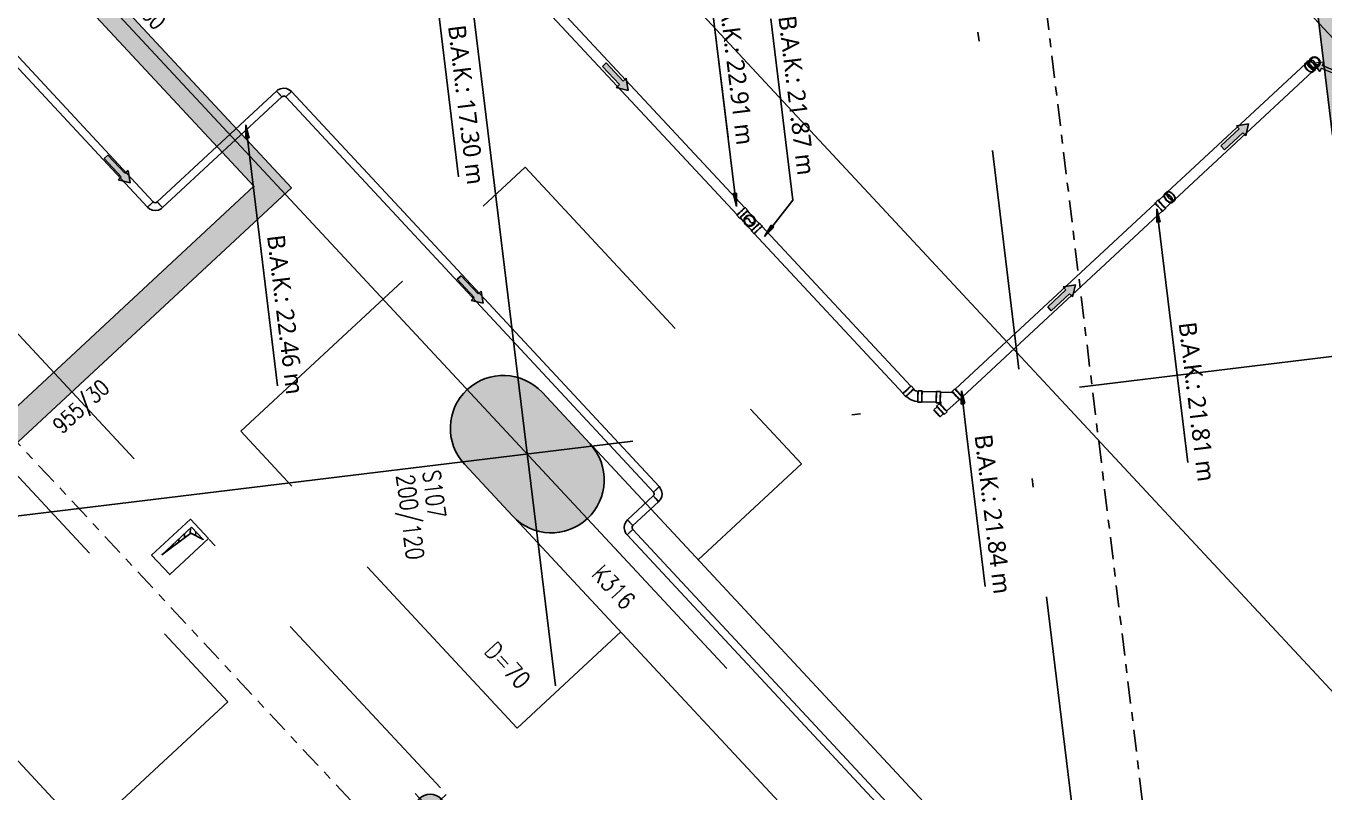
# Model space of a CAD drawing. Header units: millimetres. Extents: x 400382 to 401276, y 4543898 to 4544126.
# Drawn here: x 400468.57 to 400483.28, y 4544028.54 to 4544037.23 of the extents above; entities that cross this region are included whole.
import ezdxf
from ezdxf.enums import TextEntityAlignment as Align

# ---------------------------------------------------------------- set-up
doc = ezdxf.new("R2010")
doc.units = ezdxf.units.MM
for name, pattern in [('AKS', [3, 2.5, -0.25, 0, -0.25]), ('CENTER', [2, 1.25, -0.25, 0.25, -0.25]), ('CONTINU', [0]), ('DASHDOT2', [0.5, 0.25, -0.125, 0, -0.125]), ('HIDDEN', [0.375, 0.25, -0.125])]:
    doc.linetypes.add(name, pattern=pattern)
doc.layers.add('A-DETL', color=90, linetype='Continuous', lineweight=15)
doc.layers.add('A-DETL-GENF', color=92, linetype='Continuous', lineweight=9)
for name, color, linetype in [('aks prota', 2, 'AKS'), ('bosluk prota', 2, 'Continuous'), ('bosluk tarama prota', 8, 'Continuous'), ('kiriş prota', 6, 'Continuous'), ('kolon prota', 1, 'Continuous'), ('kolon tarama prota', 252, 'Continuous'), ('lkolon prota', 4, 'Continuous'), ('lperde prota', 4, 'Continuous'), ('merdiven prota', 2, 'Continuous'), ('perde prota', 1, 'Continuous'), ('PRT-AL-TUNEL_EKSENI', 14, 'DASHDOT2'), ('skesit prota', 7, 'Continuous'), ('st-s_level (kot)', 6, 'Continuous'), ('st-s_levelmark (kot işareti)', 4, 'Continuous'), ('TARAMA', 8, 'Continuous'), ('temel prota', 6, 'Continuous'), ('tkolon prota', 6, 'Continuous')]:
    doc.layers.add(name, color=color, linetype=linetype)
doc.styles.add('OLCU', font='romanstw.shx')
doc.styles.add('Segoe UI Light_1', font='', dxfattribs={"height": 200})
doc.styles.add('TKIRIS', font='romanstw.shx')
doc.styles.add('tkolon', font='romanstw.shx')
doc.styles.get('Segoe UI Light_1').set_extended_font_data('Segoe UI Light')

# ---------------------------------------------------------------- blocks, each defined once
blk = doc.blocks.new('Flow Direction - Flow Direction _25mm_-1035271-_17_70 m  ARA KAT')
at = {"layer": 'TARAMA'}
blk.add_hatch(color=256, dxfattribs=at).paths.add_polyline_path([(0, 0), (-117, -78), (-117, -30), (-400, -30), (-400, 30), (-117, 30), (-117, 78)], flags=0)
for p, q in [((-117, 30), (-400, 30)), ((-400, 30), (-400, -30)), ((-117, 30), (-400, 30)), ((-400, 30), (-400, -30)), ((0, 0), (-117, 78)), ((-117, 78), (-117, 30)), ((-117, 78), (0, 0)), ((-117, 30), (-117, 78)), ((-117, -78), (0, 0)), ((-117, -78), (0, 0)), ((-400, -30), (-117, -30)), ((-117, -30), (-400, -30)), ((-117, -30), (-117, -78)), ((-117, -30), (-117, -78))]:
    blk.add_line(p, q, dxfattribs=at)
blk = doc.blocks.new('Riser Direction1 - Flow Direction _25mm_ 2-2155046-_17_70 m  ARA KAT')
at = {"layer": 'A-DETL-GENF'}
blk.add_hatch(color=256, dxfattribs=at).paths.add_polyline_path([(0, 0), (118, 0), (96, -38), (355, -188), (340, -214), (81, -64), (59, -102)], flags=0)
for p, q in [((0, 0), (59, -102)), ((118, 0), (0, 0)), ((118, 0), (0, 0)), ((59, -102), (0, 0)), ((59, -102), (81, -64)), ((81, -64), (59, -102)), ((81, -64), (340, -214)), ((81, -64), (340, -214)), ((96, -38), (118, 0)), ((96, -38), (118, 0)), ((355, -188), (96, -38)), ((96, -38), (355, -188)), ((340, -214), (355, -188)), ((340, -214), (355, -188))]:
    blk.add_line(p, q, dxfattribs=at)
blk = doc.blocks.new('17.60 mekanik')
at = {"layer": 'kolon tarama prota'}
for points in [[(141273.4, 63373.5), (141284.4, 63363.1), (141286.7, 63366.3)], [(141273.4, 63070.6), (141284.4, 63060.2), (141286.7, 63063.4)], [(140946.8, 63026.2), (140935.9, 63036.6), (140933.5, 63033.4)], [(140993.3, 63026.2), (140992.9, 63041.3), (140989, 63040.7)], [(140500.2, 62682.1), (140511.2, 62671.6), (140513.5, 62674.8)]]:
    blk.add_hatch(color=256, dxfattribs=at).paths.add_polyline_path(points, flags=0)
for p, q in [((141267.2, 63615.9), (141267.2, 63615.9)), ((141279.7, 63618.6), (141279.7, 63618.6)), ((141267, 63612.7), (141267, 63608.9)), ((141267.5, 63608.9), (141267.5, 63395)), ((141279.3, 63395), (141279.3, 63608.9)), ((141279.8, 63608.9), (141279.8, 63612.7)), ((141267, 63395), (141267, 63391.2)), ((141279.8, 63391.2), (141279.8, 63395)), ((141267, 63380.9), (141267, 63376.4)), ((141279.8, 63376.4), (141279.8, 63380.9)), ((141267.5, 63376.4), (141267.5, 63066.7)), ((141273.4, 63373.5), (141284.4, 63363.1)), ((141286.7, 63366.3), (141273.4, 63373.5)), ((141273.4, 63373.5), (141507.9, 63203.2)), ((141279.3, 63066.7), (141279.3, 63376.4)), ((141284.4, 63363.1), (141286.7, 63366.3)), ((141507.9, 63203.2), (141379.2, 63296.6)), ((140985.1, 63077.9), (140817.3, 63199.9)), ((140746.6, 63171.7), (140882.9, 63072.6)), ((140946.8, 63026.2), (140746.6, 63171.7)), ((140993.3, 63026.2), (140985.1, 63077.9)), ((141267.7, 63061.3), (141258.5, 63052.1)), ((141267, 63066.7), (141267, 63062.3)), ((141267.7, 63062.3), (141267.7, 63061.3)), ((141269.4, 63062.9), (141268.7, 63062.3)), ((141270, 63062.3), (141270, 63062.3)), ((141273.4, 63070.6), (141284.4, 63060.2)), ((141286.7, 63063.4), (141273.4, 63070.6)), ((141273.4, 63070.6), (141313, 63041.8)), ((141279.1, 63042.5), (141279.1, 63062.3)), ((141279.8, 63062.3), (141279.8, 63066.7)), ((141284.4, 63060.2), (141286.7, 63063.4)), ((141255.3, 63049.1), (141243.6, 63037.4)), ((141258.1, 63052.6), (141254.9, 63049.4)), ((141263.9, 63040.4), (141267.1, 63043.6)), ((141266.6, 63044), (141267.7, 63045.1)), ((141267, 63042.5), (141267, 63038.1)), ((141267.7, 63045.1), (141267.7, 63042.5)), ((141279.8, 63038.1), (141279.8, 63042.5)), ((141313, 63041.8), (141454.6, 62939)), ((140954.3, 63032.1), (140579.1, 63032.1)), ((140935.9, 63036.6), (140933.5, 63033.4)), ((140933.5, 63033.4), (140946.8, 63026.2)), ((140946.8, 63026.2), (140935.9, 63036.6)), ((140958.8, 63032.6), (140954.3, 63032.6)), ((140982.9, 63032.6), (140978.5, 63032.6)), ((141230.7, 63032.1), (140982.9, 63032.1)), ((140992.9, 63041.3), (140989, 63040.7)), ((140989, 63040.7), (140993.3, 63026.2)), ((140993.3, 63026.2), (140992.9, 63041.3)), ((141235.2, 63032.6), (141230.7, 63032.6)), ((141243.3, 63037.8), (141240.1, 63034.6)), ((141249.2, 63025.6), (141252.3, 63028.8)), ((141252, 63029.1), (141263.6, 63040.7)), ((141268.2, 63038.1), (141268.2, 63032.9)), ((141278.7, 63032.9), (141278.7, 63038.1)), ((140579.1, 63020.3), (140954.3, 63020.3)), ((140954.3, 63019.8), (140958.8, 63019.8)), ((140978.5, 63019.8), (140982.9, 63019.8)), ((140982.9, 63020.3), (141230.7, 63020.3)), ((141230.7, 63019.8), (141235.2, 63019.8)), ((140559.6, 62926), (140707.7, 62818.4)), ((140495.8, 62733.6), (140495.8, 62548.9)), ((140495.8, 62733.6), (140500.2, 62733.6)), ((140500.2, 62733.6), (140495.8, 62733.6)), ((140495.8, 62733.6), (140504.6, 62733.6)), ((140504.6, 62733.6), (140495.8, 62733.6)), ((140500.2, 62733.6), (140504.6, 62733.6)), ((140504.6, 62733.6), (140500.2, 62733.6)), ((140504.6, 62548.9), (140504.6, 62733.6)), ((141119.9, 62745.7), (140507.8, 62745.7)), ((140507.8, 62745.7), (140507.8, 62741.2)), ((140507.8, 62741.2), (140507.8, 62745.7)), ((140507.8, 62745.7), (140507.8, 62736.8)), ((140507.8, 62736.8), (140507.8, 62745.7)), ((140507.8, 62741.2), (140507.8, 62736.8)), ((140507.8, 62736.8), (140507.8, 62741.2)), ((140507.8, 62736.8), (141119.9, 62736.8)), ((141119.9, 62745.7), (141119.9, 62741.2)), ((141119.9, 62741.2), (141119.9, 62745.7)), ((141119.9, 62745.7), (141119.9, 62736.8)), ((141119.9, 62736.8), (141119.9, 62745.7)), ((141119.9, 62741.2), (141119.9, 62736.8)), ((141119.9, 62736.8), (141119.9, 62741.2)), ((141123, 62733.6), (141123, 62693.8)), ((141127.5, 62733.6), (141123, 62733.6)), ((141123, 62733.6), (141127.5, 62733.6)), ((141131.9, 62733.6), (141123, 62733.6)), ((141123, 62733.6), (141131.9, 62733.6)), ((141131.9, 62733.6), (141127.5, 62733.6)), ((141127.5, 62733.6), (141131.9, 62733.6)), ((141131.9, 62693.8), (141131.9, 62733.6)), ((141127.5, 62693.8), (141123, 62693.8)), ((141123, 62693.8), (141127.5, 62693.8)), ((141123, 62693.8), (141131.9, 62693.8)), ((141131.9, 62693.8), (141123, 62693.8)), ((141131.9, 62693.8), (141127.5, 62693.8)), ((141127.5, 62693.8), (141131.9, 62693.8)), ((141609.9, 62690.7), (141135.1, 62690.7)), ((141135.1, 62690.7), (141135.1, 62686.2)), ((141135.1, 62686.2), (141135.1, 62690.7)), ((141135.1, 62681.8), (141135.1, 62690.7)), ((141135.1, 62690.7), (141135.1, 62681.8)), ((140500.2, 62682.1), (140511.2, 62671.6)), ((140513.5, 62674.8), (140500.2, 62682.1)), ((140500.2, 62682.1), (140741.5, 62506.7)), ((140511.2, 62671.6), (140513.5, 62674.8)), ((141135.1, 62686.2), (141135.1, 62681.8)), ((141135.1, 62681.8), (141135.1, 62686.2)), ((141135.1, 62681.8), (141609.9, 62681.8)), ((140741.5, 62506.7), (140606.9, 62604.5)), ((140492.6, 62545.7), (139173.1, 62545.7)), ((140492.6, 62541.3), (140492.6, 62545.7)), ((140492.6, 62545.7), (140492.6, 62541.3)), ((140492.6, 62536.8), (140492.6, 62545.7)), ((140492.6, 62545.7), (140492.6, 62536.8)), ((140495.8, 62548.9), (140500.2, 62548.9)), ((140500.2, 62548.9), (140495.8, 62548.9)), ((140504.6, 62548.9), (140495.8, 62548.9)), ((140495.8, 62548.9), (140504.6, 62548.9)), ((140500.2, 62548.9), (140504.6, 62548.9)), ((140504.6, 62548.9), (140500.2, 62548.9)), ((139173.1, 62536.8), (140492.6, 62536.8)), ((140492.6, 62536.8), (140492.6, 62541.3)), ((140492.6, 62541.3), (140492.6, 62536.8))]:
    blk.add_line(p, q, dxfattribs=at)
at = {"layer": 'kolon tarama prota', "flags": 128}
for points in [[(141267.7, 63617.3), (141267.7, 63616.8), (141267.7, 63615.4), (141267.7, 63613.3), (141267.7, 63612.7)], [(141279.1, 63612.7), (141279.1, 63615), (141279.1, 63616.6), (141279.1, 63617.2), (141279.1, 63617.3)], [(141267.7, 63391.2), (141267.7, 63387.2), (141267.7, 63382.8), (141267.7, 63380.9)], [(141279.1, 63380.9), (141279.1, 63385.3), (141279.1, 63389.5), (141279.1, 63391.2)], [(140968.6, 63031.9), (140968.1, 63031.9), (140966.8, 63031.9), (140964.6, 63031.9), (140961.9, 63031.9), (140958.9, 63031.9), (140958.8, 63031.9)], [(140962.9, 63026.2), (140963.4, 63028.5), (140964.7, 63030.4), (140966.7, 63031.6), (140968.6, 63031.9)], [(140968.6, 63031.9), (140969.1, 63031.9), (140970.5, 63031.9), (140972.6, 63031.9), (140975.3, 63031.9), (140978.3, 63031.9), (140978.5, 63031.9)], [(140968.6, 63031.9), (140970.9, 63031.4), (140972.8, 63030.1), (140974, 63028.1), (140974.3, 63026.2)], [(141238.1, 63032.5), (141235.5, 63031.9), (141235.2, 63031.9)], [(141240.6, 63034.2), (141238.4, 63032.6), (141238.1, 63032.5)], [(140958.8, 63020.5), (140961.8, 63020.5), (140964.5, 63020.5), (140966.7, 63020.5), (140968.1, 63020.5), (140968.6, 63020.5), (140968.6, 63020.5)], [(140968.6, 63020.5), (140966.3, 63021), (140964.5, 63022.3), (140963.2, 63024.3), (140962.9, 63026.2)], [(140974.3, 63026.2), (140973.9, 63023.9), (140972.5, 63022), (140970.6, 63020.8), (140968.6, 63020.5)], [(140978.5, 63020.5), (140975.4, 63020.5), (140972.7, 63020.5), (140970.5, 63020.5), (140969.1, 63020.5), (140968.6, 63020.5), (140968.6, 63020.5)], [(141235.2, 63020.5), (141239.4, 63021), (141242.5, 63021.9)], [(141242.5, 63021.9), (141246.2, 63024), (141248.7, 63026.1)], [(140507.8, 62745.7), (140504.5, 62745.2), (140501.4, 62743.8), (140498.8, 62741.6), (140496.9, 62738.8), (140495.9, 62735.6), (140495.8, 62733.6)], [(140504.6, 62733.6), (140505.1, 62735.3), (140506.4, 62736.4), (140507.8, 62736.8)], [(141131.9, 62733.6), (141131.4, 62737), (141130.1, 62740), (141127.9, 62742.6), (141125.1, 62744.5), (141121.8, 62745.5), (141119.9, 62745.7)], [(141119.9, 62736.8), (141121.5, 62736.3), (141122.7, 62735), (141123, 62733.6)], [(141123, 62693.8), (141123.5, 62690.5), (141124.9, 62687.4), (141127.1, 62684.8), (141129.9, 62682.9), (141133.1, 62681.9), (141135.1, 62681.8)], [(141135.1, 62690.7), (141133.4, 62691.1), (141132.3, 62692.4), (141131.9, 62693.8)], [(140495.8, 62548.9), (140495.3, 62547.2), (140494, 62546.1), (140492.6, 62545.7)], [(140492.6, 62536.8), (140495.9, 62537.3), (140499, 62538.7), (140501.6, 62540.9), (140503.5, 62543.7), (140504.5, 62546.9), (140504.6, 62548.9)]]:
    blk.add_lwpolyline(points, dxfattribs=at)
at = {"layer": 'kolon tarama prota'}
for centre, radius, start, end in [((141273.4, 63617.3), 5.9, 144, 324), ((141273.4, 63617.3), 5.9, 324, 144), ((141271.7, 63614.9), 2.95, 54, 234), ((141275.1, 63619.6), 2.95, 234, 54), ((140968.6, 63026.2), 6.38, 0, 180), ((140968.6, 63026.2), 6.38, 0, 180), ((140968.6, 63026.2), 6.38, 0, 180), ((140968.6, 63026.2), 6.38, 0, 180), ((140968.6, 63026.2), 5.9, 144, 324), ((140968.6, 63026.2), 5.72, 0, 180), ((140968.6, 63026.2), 5.72, 0, 180), ((140968.6, 63026.2), 5.9, 324, 144), ((140970.3, 63028.6), 2.95, 234, 54), ((140968.6, 63026.2), 6.38, 180, 0), ((140968.6, 63026.2), 6.38, 180, 0), ((140968.6, 63026.2), 6.38, 180, 0), ((140968.6, 63026.2), 6.38, 180, 0), ((140968.6, 63026.2), 5.71, 180, 0), ((140968.6, 63026.2), 5.71, 180, 0), ((140966.9, 63023.8), 2.95, 54, 234)]:
    blk.add_arc(centre, radius, start, end, dxfattribs=at)
for centre, major_axis, ratio, start_param, end_param in [((141273.4, 63617.3), (6.24, 1.3), 1, 1.364952, 4.506544), ((141273.4, 63617.3), (6.24, 1.3), 1, 1.36492, 4.506512), ((141273.4, 63612.7), (6.38, 0), 0.508635, 1.570778, 4.71237), ((141273.4, 63617.3), (5.59, 1.17), 1, 1.365079, 4.506672), ((141273.4, 63617.3), (6.24, 1.3), 1, 4.506579, 7.648172), ((141273.4, 63617.3), (6.24, 1.3), 1, 4.506614, 7.648206), ((141273.4, 63617.3), (5.59, 1.17), 1, 4.506489, 7.648081), ((141273.4, 63612.7), (6.38, 0), 0.508635, 4.71237, 7.853963), ((141273.4, 63608.9), (6.38, 0), 0.508635, 1.570778, 4.71237), ((141273.4, 63608.9), (5.9, 0), 0.508635, 1.570796, 3.141593), ((141273.4, 63608.9), (5.9, 0), 0.508635, 3.141593, 4.712389), ((141273.4, 63612.7), (5.71, 0), 0.508635, 1.570778, 4.71237), ((141273.4, 63612.7), (5.72, 0), 0.508635, 4.71237, 7.853963), ((141273.4, 63608.9), (6.38, 0), 0.508635, 4.71237, 7.853963), ((141273.4, 63608.9), (5.9, 0), 0.508635, 0, 1.570796), ((141273.4, 63608.9), (5.9, 0), 0.508635, 4.712389, 6.283185), ((141273.4, 63395), (6.38, 0), 0.508635, 1.570796, 4.712389), ((141273.4, 63395), (5.9, 0), 0.508635, 1.570796, 3.141593), ((141273.4, 63395), (5.9, 0), 0.508635, 3.141593, 4.712389), ((141273.4, 63395), (6.38, 0), 0.508635, 4.712389, 7.853982), ((141273.4, 63395), (5.9, 0), 0.508635, 0, 1.570796), ((141273.4, 63395), (5.9, 0), 0.508635, 4.712389, 6.283185), ((141273.4, 63380.9), (6.38, 0), 0.01, 1.570796, 4.712389), ((141273.4, 63391.2), (6.38, 0), 0.508635, 1.570796, 4.712389), ((141273.4, 63380.9), (5.71, 0), 0.01, 1.570796, 4.712389), ((141273.4, 63391.2), (5.72, 0), 0.508635, 1.570796, 4.712389), ((141273.4, 63391.2), (6.38, 0), 0.508635, 4.712389, 7.853982), ((141273.4, 63391.2), (5.71, 0), 0.508635, 4.712389, 7.853982), ((141273.4, 63380.9), (5.72, 0), 0.01, 4.712389, 7.853982), ((141273.4, 63380.9), (6.38, 0), 0.01, 4.712389, 7.853982), ((141273.4, 63376.4), (6.38, 0), 0.01, 1.570796, 4.712389), ((141273.4, 63376.4), (5.9, 0), 0.01, 1.570796, 3.141593), ((141273.4, 63376.4), (5.9, 0), 0.01, 3.141593, 4.712389), ((141273.4, 63376.4), (5.9, 0), 0.01, 0, 1.570796), ((141273.4, 63376.4), (6.38, 0), 0.01, 4.712389, 7.853982), ((141273.4, 63376.4), (5.9, 0), 0.01, 4.712389, 6.283185), ((141273.4, 63066.7), (6.38, 0), 0.01, 6.279043, 9.420636), ((141273.4, 63066.7), (6.38, 0), 0.01, 3.137451, 6.279043), ((141273.4, 63062.3), (6.38, 0), 0.01, 6.279043, 9.420636), ((141273.4, 63062.3), (6.38, 0), 0.01, 3.137451, 6.279043), ((141273.4, 63066.7), (5.9, 0), 0.01, 1.570796, 3.141593), ((141273.4, 63066.7), (5.9, 0), 0.01, 3.141593, 4.712389), ((141273.4, 63062.3), (5.72, 0), 0.01, 6.279043, 9.420636), ((141273.4, 63062.3), (5.71, 0), 0.01, 3.137451, 6.279043), ((141273.4, 63058.9), (-4.04, 4.04), 0.009999, 5.715132, 6.287328), ((141273.4, 63058.9), (-4.04, 4.04), 0.009999, 0.004142, 0.576338), ((141273.4, 63066.7), (5.9, 0), 0.01, 0, 1.570796), ((141273.4, 63066.7), (5.9, 0), 0.01, 4.712389, 6.283185), ((141259.4, 63044.9), (-4.51, 4.51), 0.009999, 3.145735, 6.287328), ((141259.4, 63044.9), (-4.51, 4.51), 0.009999, 0.004142, 3.145735), ((141259.4, 63044.9), (-4.17, 4.17), 0.01, 0, 1.570796), ((141259.4, 63044.9), (-4.17, 4.17), 0.01, 4.712389, 6.283185), ((141262.6, 63048.1), (-4.51, 4.51), 0.009999, 3.145735, 6.287328), ((141262.6, 63048.1), (-4.51, 4.51), 0.009999, 0.004142, 3.145735), ((141262.6, 63048.1), (-4.04, 4.04), 0.009999, 0.004142, 3.145735), ((141262.6, 63048.1), (-4.04, 4.04), 0.009999, 3.145735, 6.287328), ((141259.4, 63044.9), (-4.17, 4.17), 0.01, 1.570796, 3.141593), ((141259.4, 63044.9), (-4.17, 4.17), 0.01, 3.141593, 4.712389), ((141273.4, 63042.5), (6.38, 0), 0.01, 6.279043, 9.420636), ((141273.4, 63042.5), (6.38, 0), 0.01, 3.137451, 6.279043), ((141273.4, 63042.5), (5.71, 0), 0.01, 6.279043, 9.420636), ((141273.4, 63042.5), (5.72, 0), 0.01, 3.137451, 6.279043), ((140954.3, 63026.2), (0, 6.38), 0.01, 4.712389, 7.853982), ((140954.3, 63026.2), (0, 5.9), 0.01, 0, 1.570796), ((140954.3, 63026.2), (0, 5.9), 0.01, 4.712389, 6.283185), ((140958.8, 63026.2), (0, 6.38), 0.01, 4.712389, 7.853982), ((140958.8, 63026.2), (0, 5.71), 0.01, 4.712389, 7.853982), ((140978.5, 63026.2), (0, 6.38), 0.01, 4.712389, 7.853982), ((140978.5, 63026.2), (0, 5.71), 0.01, 4.712389, 7.853982), ((140982.9, 63026.2), (0, 6.38), 0.01, 4.712389, 7.853982), ((140982.9, 63026.2), (0, 5.9), 0.01, 0, 1.570796), ((140982.9, 63026.2), (0, 5.9), 0.01, 4.712389, 6.283185), ((141230.7, 63026.2), (0, -6.38), 0.01, 0.004142, 3.145735), ((141230.7, 63026.2), (0, -6.38), 0.01, 3.145735, 6.287327), ((141230.7, 63026.2), (0, 5.9), 0.01, 0, 1.570796), ((141230.7, 63026.2), (0, 5.9), 0.01, 4.712389, 6.283185), ((141235.2, 63026.2), (0, -6.38), 0.01, 3.145735, 6.287327), ((141235.2, 63026.2), (0, -5.72), 0.01, 3.145735, 6.287327), ((141235.2, 63026.2), (0, -6.38), 0.01, 0.004142, 3.145735), ((141235.2, 63026.2), (0, -5.71), 0.01, 0.004142, 3.145735), ((141244.6, 63030.1), (4.51, -4.51), 0.01, 6.279043, 9.420636), ((141244.6, 63030.1), (4.51, -4.51), 0.01, 3.137451, 6.279043), ((141244.6, 63030.1), (4.04, -4.04), 0.01, 6.279043, 9.420636), ((141244.6, 63030.1), (4.04, -4.04), 0.01, 3.137451, 6.279043), ((141247.8, 63033.3), (4.51, -4.51), 0.01, 3.137451, 6.279043), ((141247.8, 63033.3), (4.51, -4.51), 0.01, 6.279043, 9.420636), ((141247.8, 63033.3), (-4.17, 4.17), 0.01, 4.712389, 6.283185), ((141247.8, 63033.3), (-4.17, 4.17), 0.01, 0, 1.570796), ((141247.8, 63033.3), (-4.17, 4.17), 0.01, 1.570796, 3.141593), ((141247.8, 63033.3), (-4.17, 4.17), 0.01, 3.141593, 4.712389), ((141273.4, 63038.1), (6.38, 0), 0.01, 6.279043, 9.420636), ((141273.4, 63038.1), (6.38, 0), 0.01, 3.137451, 6.279043), ((141273.4, 63038.1), (5.24, 0), 0.01, 6.279043, 9.420636), ((141273.4, 63038.1), (5.24, 0), 0.01, 3.137451, 6.279043), ((141273.4, 63032.9), (5.24, 0), 0.01, 3.137451, 6.279043), ((141273.4, 63032.9), (5.24, 0), 0.01, 6.279043, 9.420636), ((140954.3, 63026.2), (0, 5.9), 0.01, 1.570796, 3.141593), ((140954.3, 63026.2), (0, 5.9), 0.01, 3.141593, 4.712389), ((140954.3, 63026.2), (0, 6.38), 0.01, 1.570796, 4.712389), ((140958.8, 63026.2), (0, 6.38), 0.01, 1.570796, 4.712389), ((140958.8, 63026.2), (0, 5.72), 0.01, 1.570796, 4.712389), ((140978.5, 63026.2), (0, -5.71), 0.01, 4.712389, 7.853982), ((140978.5, 63026.2), (0, 6.38), 0.01, 1.570796, 4.712389), ((140982.9, 63026.2), (0, 5.9), 0.01, 1.570796, 3.141593), ((140982.9, 63026.2), (0, -6.38), 0.01, 4.712389, 7.853982), ((140982.9, 63026.2), (0, 5.9), 0.01, 3.141593, 4.712389), ((141230.7, 63026.2), (0, 5.9), 0.01, 1.570796, 3.141593), ((141230.7, 63026.2), (0, 5.9), 0.01, 3.141593, 4.712389)]:
    blk.add_ellipse(centre, major_axis=major_axis, ratio=ratio, start_param=start_param, end_param=end_param, dxfattribs=at)
at = {"layer": 'kolon tarama prota', "xscale": 0.1, "yscale": 0.1, "zscale": 0.1}
for name, p, rotation in [('Riser Direction1 - Flow Direction _25mm_ 2-2155046-_17_70 m  ARA KAT', (141273.4, 63616), 53.99999999999887), ('Flow Direction - Flow Direction _25mm_-1035271-_17_70 m  ARA KAT', (141273.4, 63515.3), 89.9999999999998), ('Flow Direction - Flow Direction _25mm_-1035271-_17_70 m  ARA KAT', (141273.4, 63247.1), 89.99999999999979)]:
    blk.add_blockref(name, p, dxfattribs=dict(at, rotation=rotation))
for p in [(140766.8, 63026.2), (140831.6, 62741.2), (140458.8, 62541.3)]:
    blk.add_blockref('Flow Direction - Flow Direction _25mm_-1035271-_17_70 m  ARA KAT', p, dxfattribs=at)
at = {"layer": 'kolon tarama prota', "char_height": 20, "attachment_point": 1, "rotation": 324, "line_spacing_factor": 1.142579, "style": 'Segoe UI Light_1'}
for s, insert, width in [('B.A.K.: 21.81 m', (141396.7, 63319.3), 202.097), ('B.A.K.: 21.87 m', (140833.1, 63223.8), 207.124), ('B.A.K.: 22.91 m', (140761, 63196.6), 207.627), ('B.A.K.: 21.84 m', (141332.5, 63063.1), 208.13), ('B.A.K.: 17.30 m', (140585.9, 62942.3), 207.124), ('B.A.K.: 22.46 m', (140620.5, 62630), 213.66)]:
    blk.add_mtext(s, dxfattribs=dict(at, insert=insert, width=width))
blk = doc.blocks.new('PLAN_KOT')
at = {"layer": 'st-s_levelmark (kot işareti)'}
h = blk.add_hatch(color=256, dxfattribs=at)
h.paths.add_polyline_path([(0, 17.5, 0.414214), (-17.5, 0), (0, 0)])
h.paths.add_polyline_path([(17.5, 0), (0, 0), (0, -17.5, 0.414214)])
for p, q in [((0, 25), (0, -25)), ((105, 0), (-25, 0))]:
    blk.add_line(p, q, dxfattribs=at)
blk.add_circle((0, 0), 17.5, dxfattribs=at)
at = {"layer": 'st-s_level (kot)', "color": 6, "style": 'OLCU', "width": 0.8}
for tag, p in [('KOT', (22.7, 9.8)), ('DÖŞEME_KALINLIĞI', (22.7, -27.6))]:
    blk.add_attdef(tag, p, '', height=20, dxfattribs=at)

msp = doc.modelspace()

# ---------------------------------------------------------------- hatches: boundary and pattern name
at = {"layer": 'bosluk tarama prota'}
h = msp.add_hatch(dxfattribs=at)
h.set_pattern_fill('ANSI31', color=256, scale=0.5, angle=68.041685)
h.set_pattern_definition([(268.04168, (400450.12306, 4544008.21522), (0.0624635, -0.00213577), [])])
h.paths.add_polyline_path([(400470.44636, 4544031.54295), (400470.57693, 4544031.40313), (400470.43613, 4544031.47434), (400470.11004, 4544031.22887)])
at = {"layer": 'kolon tarama prota'}
h = msp.add_hatch(color=256, dxfattribs=at)
h.dxf.hatch_style = 1
h.paths.add_polyline_path([(400485.11839, 4544034.12161), (400477.13156, 4544099.89028), (400434.74297, 4544094.74268), (400434.9238, 4544093.25362), (400475.82333, 4544098.22039), (400483.38044, 4544035.9903)])
h = msp.add_hatch(color=256, dxfattribs=at)
h.dxf.hatch_style = 1
h.paths.add_polyline_path([(400471.5764, 4544035.39342), (400467.08162, 4544040.22632), (400460.08856, 4544033.72251), (400464.58334, 4544028.8896)])
h.paths.add_polyline_path([(400463.89924, 4544036.85689), (400467.06625, 4544039.80233), (400471.15242, 4544035.40879), (400467.9854, 4544032.46334)], flags=16)
h.paths.add_polyline_path([(400467.76573, 4544032.25903), (400464.59871, 4544029.31359), (400460.51255, 4544033.70714), (400463.67956, 4544036.65258)], flags=16)
h = msp.add_hatch(color=256, dxfattribs=at)
h.dxf.hatch_style = 1
edge = h.paths.add_edge_path()
edge.add_arc((400473.97886, 4544032.66353), 0.6, 42.923994, 222.923994)
edge.add_line((400473.53951, 4544032.25491), (400474.08433, 4544031.66911))
edge.add_arc((400474.52368, 4544032.07772), 0.6, 222.923994, 402.923994)
edge.add_line((400474.96304, 4544032.48634), (400474.41822, 4544033.07214))

# ---------------------------------------------------------------- linework, layer by layer
at = {"layer": 'A-DETL', "color": 1, "lineweight": 5}
msp.add_lwpolyline([(400410.49797, 4544108.04135), (400518.40627, 4543992.01566)], dxfattribs=at)
at = {"layer": 'aks prota', "ltscale": 10}
for p, q in [((400524.75998, 4543992.59926), (400411.76442, 4544114.0949)), ((400517.51063, 4543985.85709), (400404.51506, 4544107.35273)), ((400512.67773, 4543981.36231), (400399.68216, 4544102.85794)), ((400478.19815, 4543999.86073), (400465.80236, 4544101.93564)), ((400450.6305, 4544029.50216), (400487.15542, 4544033.93768))]:
    msp.add_line(p, q, dxfattribs=at)
at = {"layer": 'bosluk prota'}
msp.add_lwpolyline([(400470.44636, 4544031.54295), (400470.57693, 4544031.40313), (400470.43613, 4544031.47434), (400470.11004, 4544031.22887)], close=True, dxfattribs=at)
at = {"layer": 'kiriş prota'}
for points in [[(400486.39448, 4544020.19496), (400474.99268, 4544032.45661)], [(400485.5157, 4544019.37781), (400474.1139, 4544031.63946)]]:
    msp.add_lwpolyline(points, dxfattribs=at)
msp.add_lwpolyline([(400470.63645, 4544031.41175), (400470.19709, 4544031.00314), (400469.99278, 4544031.22282), (400470.43214, 4544031.63143)], close=True, dxfattribs=at)
at = {"layer": 'kolon prota', "color": 1}
msp.add_lwpolyline([(400474.41822, 4544033.07214, 1), (400473.53951, 4544032.25491), (400474.08433, 4544031.66911, 1), (400474.96304, 4544032.48634)], format="xyb", close=True, dxfattribs=at)
at = {"layer": 'perde prota'}
for points in [[(400485.11839, 4544034.12161), (400477.13156, 4544099.89028), (400434.74387, 4544094.74279), (400434.9247, 4544093.25373), (400475.82333, 4544098.22039), (400483.38044, 4544035.9903)], [(400467.08162, 4544040.22632), (400471.5764, 4544035.39342), (400464.58334, 4544028.8896), (400460.08856, 4544033.72251)]]:
    msp.add_lwpolyline(points, close=True, dxfattribs=at)
msp.add_lwpolyline([(400463.89924, 4544036.85689), (400467.06625, 4544039.80233), (400471.15242, 4544035.40879), (400467.9854, 4544032.46334)], dxfattribs=at)
at = {"layer": 'PRT-AL-TUNEL_EKSENI', "ltscale": 10}
for p, q in [((400402.09861, 4544105.10534), (400515.09418, 4543983.6097)), ((400484.74323, 4543992.83194), (400471.40995, 4544102.62669))]:
    msp.add_line(p, q, dxfattribs=at)
at = {"layer": 'skesit prota', "linetype": 'CENTER', "ltscale": 0.2}
for points in [[(400398.29358, 4544107.95855), (400511.87586, 4543985.83206)], [(400471.97693, 4544104.59036), (400486.28628, 4543986.75803)]]:
    msp.add_lwpolyline(points, dxfattribs=at)
at = {"layer": 'temel prota', "linetype": 'HIDDEN', "ltscale": 10}
msp.add_lwpolyline([(400475.3099, 4544030.35323), (400474.13734, 4544029.26271), (400471.00462, 4544032.6311), (400474.22655, 4544035.62762), (400477.35928, 4544032.25923), (400476.18861, 4544031.17047)], dxfattribs=at)
msp.add_lwpolyline([(400467.58562, 4544033.07688), (400470.85455, 4544029.56204), (400467.63261, 4544026.56552), (400464.36368, 4544030.08036)], close=True, dxfattribs=at)

# ---------------------------------------------------------------- block references
at = {"layer": 'merdiven prota', "xscale": 0.01, "yscale": 0.01, "zscale": 0.01, "rotation": 312.9239939588403}
msp.add_blockref('17.60 mekanik', (399055.2216, 4544638.04734), dxfattribs=at)
at = {"layer": 'st-s_level (kot)', "linetype": 'CONTINU', "ltscale": 0.1, "xscale": 0.01, "yscale": 0.01, "zscale": 0.01, "rotation": 312.9239939588403}
msp.add_blockref('PLAN_KOT', (400473.15033, 4544028.33694), dxfattribs=at).add_auto_attribs({'KOT': '+17.60', 'DÖŞEME_KALINLIĞI': 'd=50'})

# ---------------------------------------------------------------- texts
at = {"layer": 'kiriş prota', "ltscale": 0.05, "style": 'TKIRIS', "width": 0.8}
msp.add_text('K316', height=0.2, rotation=312.506034, dxfattribs=at).set_placement((400475.04289, 4544031.06658), align=Align.MIDDLE_LEFT)
at = {"layer": 'lkolon prota', "style": 'tkolon', "width": 0.8}
msp.add_text('200/120', height=0.2, rotation=276.923994, dxfattribs=at).set_placement((400472.76781, 4544032.12815))
at = {"layer": 'lperde prota', "style": 'tkolon', "width": 0.8}
for s, rotation, p in [('660/30', 312.563509, (400469.59011, 4544037.78632)), ('955/30', 42.563509, (400468.914, 4544032.65811))]:
    msp.add_text(s, height=0.18, rotation=rotation, dxfattribs=at).set_placement(p, align=Align.MIDDLE_LEFT)
at = {"layer": 'st-s_level (kot)', "color": 6, "style": 'OLCU', "width": 0.8}
msp.add_attdef('D=70', (400473.75097, 4544030.12529), '', height=0.2, rotation=312.923994, dxfattribs=at)
at = {"layer": 'tkolon prota', "style": 'tkolon', "width": 0.8}
msp.add_text('S107', height=0.2, rotation=276.923994, dxfattribs=at).set_placement((400473.0639, 4544032.17664))

doc.saveas('drawing.dxf')
